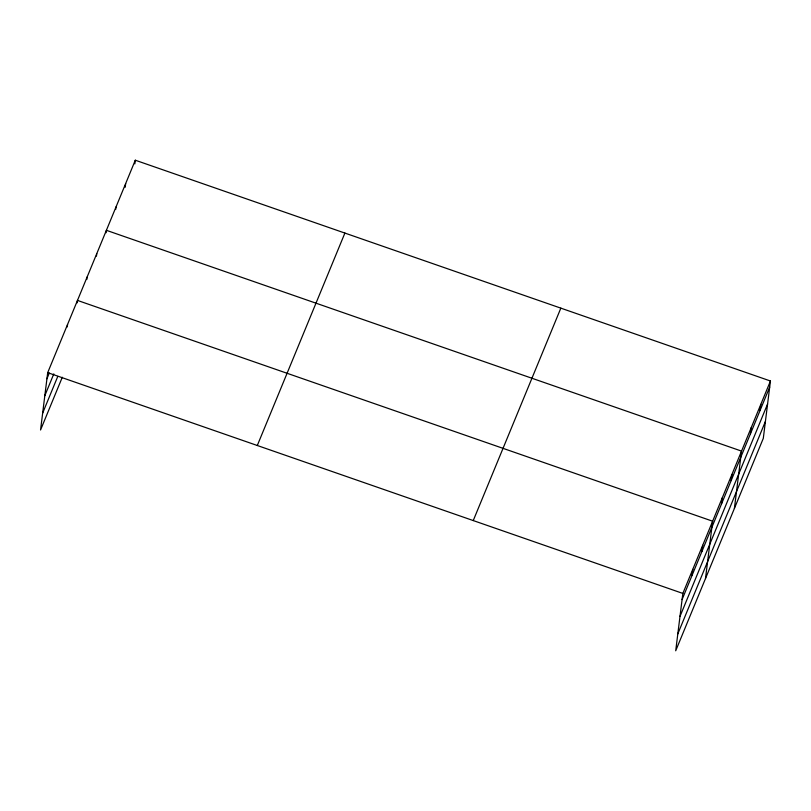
<?xml version="1.0" encoding="UTF-8"?>
<svg xmlns="http://www.w3.org/2000/svg" width="811" height="811" viewBox="0 0 811 811"><rect width="100%" height="100%" fill="white"/><g stroke="black" fill="none" stroke-linecap="round" stroke-linejoin="round"><path stroke-width="1.22" d="M770.45 381.008L682.852 593.429L675.705 650.787L763.303 438.356L770.45 381.008L135.295 160.213L47.697 372.644L40.55 429.992L62.295 377.257M67.242 326.934L67.546 324.491M77.177 302.858L77.481 300.415L712.636 521.209L705.489 578.567M86.807 279.491L87.112 277.048M96.448 256.124L96.752 253.681M106.079 232.757L106.383 230.314L741.538 451.109L734.401 508.456M115.72 209.39L116.024 206.947M125.198 187.25L125.654 183.58M134.839 163.883L135.295 160.213M692.016 575.475L692.776 569.363M701.941 551.399L702.711 545.286M721.506 503.955L722.266 497.842M731.147 480.588L731.907 474.476M750.418 433.855L751.179 427.742M760.049 410.488L760.809 404.375M46.937 378.757L49.299 373.03M44.828 395.667L53.81 373.881M42.659 413.093L57.784 376.405M257.3 445.503L344.898 233.071M473.249 520.571L560.847 308.139M682.092 599.552L769.69 387.121M679.983 616.461L767.581 404.03M677.814 633.878L765.412 421.446M47.697 372.644L682.852 593.429"/></g></svg>
